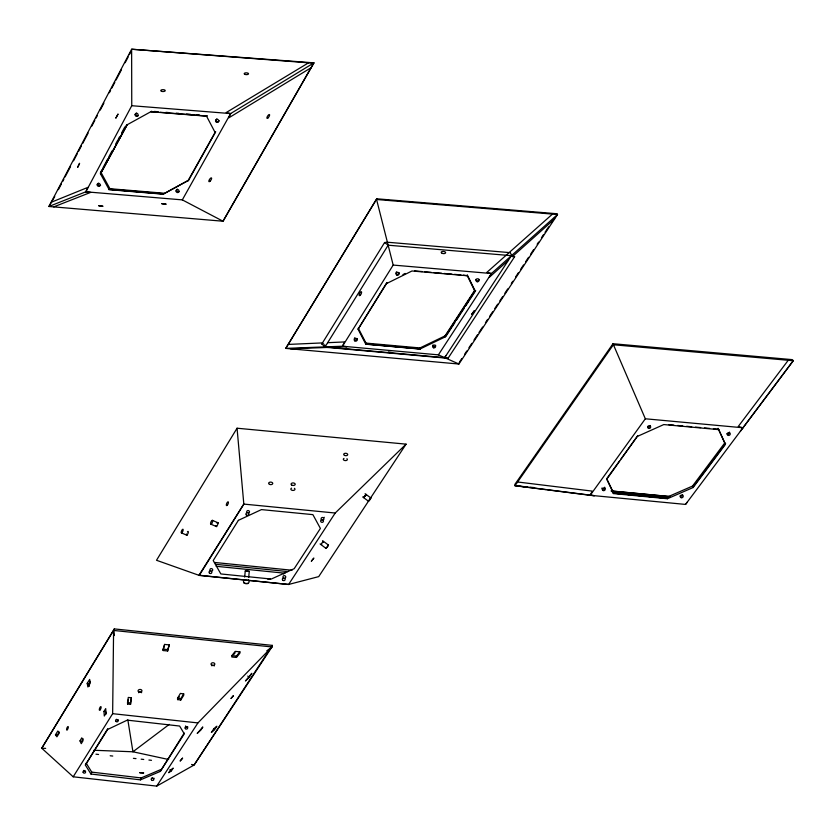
<?xml version="1.0" encoding="UTF-8"?>
<svg xmlns="http://www.w3.org/2000/svg" width="835" height="835" viewBox="0 0 835 835"><rect width="100%" height="100%" fill="white"/><g stroke="black" fill="none" stroke-linecap="round" stroke-linejoin="round"><path stroke-width="1.25" d="M73.198 776.8L112.641 713.674L113.591 630.435L114.311 628.912L272.335 645.382L271.949 646.948L194.096 765.017L156.719 786.111L73.198 776.8L41.75 748.223L114.311 628.912M445.013 336.985L474.854 291.154L467.297 275.748L411.979 270.978L386.709 283.493L386.876 282.543L358.058 329.24L365.793 344.197L419.911 349.061L445.013 336.985L445.034 335.9L474.791 290.173L467.256 274.798M231.859 655.632L231.827 657.009L236.451 657.427L239.864 653.221L239.895 651.843L235.167 651.384L231.859 655.632L236.482 656.049L239.895 651.843M236.451 657.427L236.482 656.049M419.911 349.061L419.995 347.945L445.034 335.9M248.475 579.897C251.784 585.565 240.136 584.552 244.436 579.532M244.665 577.1L245.239 571.025L247.223 571.036L249.268 571.401L248.694 577.465M322.571 540.673L328.458 545.067L327.445 546.956L325.974 548.355L320.087 543.95M365.083 493.725L370.886 497.984L369.895 499.831L368.496 501.23L362.672 496.95M127.525 702.611L128.298 697.434L131.408 697.789L130.542 704.364L127.578 704.009L127.525 702.611L130.49 702.966L130.542 704.364M127.578 704.009L128.193 699.866M130.49 702.966L131.408 697.789M365.793 344.197L366.012 343.101L358.298 328.176M376.762 198.793L285.747 348.393L458.916 364.029L557.529 214.512L557.258 213.77L376.762 198.793L285.747 348.393L342.475 346.222L438.385 354.854L458.916 364.029L458.895 362.964M163.107 649.16L164.62 644.432L169.296 644.891L167.678 650.976L163.138 650.538L163.107 649.16L167.658 649.599L169.296 644.891M163.138 650.538L164.62 644.432M107.746 728.704L85.358 765.037L90.952 774.035L140.468 779.859L160.289 771.415L184.201 733.057M140.468 779.859L141.167 777.928L160.946 769.494M313.97 62.844L223.029 221.223L48.931 206.485L131.627 49.223L313.97 62.844L230.617 113.581L228.894 117.777L311.017 67.76M90.952 774.035L91.756 772.125L86.182 763.138M54.755 196.569L48.931 206.485L85.838 191.799L87.842 187.405L51.133 202.3M290.507 348.821L346.984 346.713L342.475 346.222L344.5 341.943L327.675 342.684M612.984 343.728L645.34 418.784L590.199 495.291L685.535 504.423L793.25 360.73L792.415 359.645L612.984 343.728L514.851 484.436L514.997 485.751L590.199 495.291L592.245 491.116L517.616 481.993M58.387 189.639L61.425 183.877M62.635 181.571L63.857 179.264M65.067 176.947L70.526 166.572M73.564 160.8L77.206 153.88M78.417 151.573L81.454 145.801M82.665 143.495L88.134 133.109M91.766 126.189L94.804 120.417M96.015 118.111L97.236 115.804M100.263 110.043L103.905 103.112M109.375 92.737L110.585 90.43M111.796 88.124L114.833 82.352M116.044 80.045L121.503 69.66M125.146 62.74L128.183 56.968M129.394 54.661L130.615 52.354M85.838 191.799L131.753 105.711L131.627 49.223L313.626 63.209L223.029 221.223L182.322 199.878L85.838 191.799L90.608 192.405L53.711 206.892M100.43 172.605L102.006 169.651M103.049 167.689L107.788 158.817M108.853 156.844L112.026 150.905M115.741 143.944L117.871 139.956M118.403 138.965L119.478 136.961M121.618 132.963L124.832 126.951M100.419 173.732L127.233 124.655L100.419 173.732L109.041 189.42L163.493 193.97L188.585 180.287L215.68 131.773L215.044 132.347L206.569 116.18L150.916 111.744L157.638 112.099M100.711 173.523L126.638 125.041M187.896 180.986L215.242 132.17M182.322 199.878L230.617 113.581L226.181 112.568L308.543 62.823M342.475 346.222L393.181 265.071L376.575 199.492L557.529 214.512L491.439 273.525L489.258 277.345L508.515 260.123M445.88 355.564L444.669 357.662L325.065 346.89L321.819 343.978L384.611 242.515L387.398 242.223L510.3 252.661L512.137 256.481L514.631 256.7L448.03 358.298L326.422 347.339L325.065 346.89L324.7 344.761M323.197 542.343C324.627 539.128 319.21 546.267 321.861 544.117M177.573 699.605L177.552 698.217L180.37 693.436L183.7 693.895L183.71 695.294L180.767 700.033L177.573 699.605L179.264 696.734M79.993 740.875L81.799 737.827L83.02 740.749L81.266 743.682L79.993 740.875L81.799 741.334L83.26 738.881M156.719 786.111L197.937 722.912L271.949 646.948L113.591 630.435L41.75 748.223L45.654 748.379M237.056 428.219L156.51 560.275L199.252 575.419L288.607 584.469L318.709 576.62L406.081 444.147L237.056 428.219L243.82 504.089L199.252 575.419M55.475 734.842L57.834 731.001L59.233 733.078L56.916 736.804L55.475 734.842L57.208 735.291L59.243 732.003M87.205 683.374L89.648 679.419L90.274 683.114L87.894 686.954L87.205 683.374L88.959 683.855L89.418 686.245M88.959 683.855L90.451 681.433M103.957 711.441L105.711 708.602L105.993 713.278L104.312 716.023L103.957 711.441L105.794 711.931L105.972 714.217M325.065 346.89L388.15 245.198L511.417 255.677L514.631 256.7M180.767 700.033L180.757 698.644L183.7 693.895M358.058 329.24L386.762 283.201M85.358 765.037L107.642 729.456L127.254 720.146L179.629 726.043L184.285 733.84L160.289 771.415M445.024 336.651L474.833 290.851M445.775 336.578L451.213 328.218M451.818 327.289L454.856 322.634M456.672 319.826L460.336 314.211M460.941 313.271L463.999 308.574M465.836 305.756L469.52 300.099M470.136 299.149L475.689 290.622M335.211 513.024L288.607 584.469L198.991 575.221L243.82 504.089L335.211 513.024L406.081 444.147M438.385 354.854L491.439 273.525L486.847 272.387L552.478 214.084M171.425 770.841L173.21 768.116L170.403 770.1L168.701 772.719L171.425 770.841L170.027 769.505M511.417 255.677L444.669 357.662L448.03 358.298M272.335 645.382L194.096 765.017L191.549 764.474M459.615 361.879L461.765 358.612M464.636 354.249L466.796 350.982M468.946 347.715L471.817 343.362M473.977 340.095L477.568 334.647M478.998 332.476L482.588 327.028M485.459 322.675L487.619 319.408M489.769 316.141L492.64 311.779M494.8 308.512L497.67 304.159M499.821 300.892L502.691 296.54M504.851 293.273L507.722 288.91M511.312 283.472L512.742 281.291M515.612 276.928L518.493 272.575M520.643 269.308L523.514 264.956M525.664 261.689L528.545 257.326M530.695 254.059L533.565 249.707M537.155 244.258L538.596 242.087M541.466 237.724L543.616 234.458M545.057 232.287L548.647 226.838M551.517 222.486L554.388 218.123M249.154 677.373L251.826 673.313L245.469 680.963L249.154 677.373L247.765 676.079M619.497 461.003L606.586 478.873L613.6 493.589L667.395 498.735L693.134 487.525L725.448 444.335L718.538 429.232L713.424 428.762M621.01 458.906L637.71 435.786L606.711 479.321M365.01 496.366L365.344 495.906L364.947 496.449M606.847 478.987L613.193 492.139L666.852 497.263L692.518 486.074L724.738 442.967L718.058 428.313M692.946 487.076L725.615 443.406M740.374 431.246L793.25 360.73L613.37 344.761L514.997 485.751L527.522 486.951M788.23 360.282L738.234 426.518L742.973 427.77L645.34 418.784M685.535 504.423L687.195 502.232M233.81 654.463L235.136 652.761M163.493 193.97L188.585 180.287M512.439 256.606L554.691 218.812M206.569 116.18L207.226 115.647M109.041 189.42L109.938 188.71L164.245 193.24M169.244 724.404L132.932 751.782L93.854 750.258M266.762 650.862L271.949 646.948M79.513 163.357L77.676 167.25M77.759 167.271L79.565 163.399M244.102 583.154L245.125 583.101M126.367 125.208L151.72 111.222M249.258 571.411L245.25 571.046M402.919 274.59L405.205 273.452M637.856 436.194L663.783 424.566L718.747 429.639M321.819 343.978L323.615 343.79M288.169 344.427L322.644 342.903M131.753 105.711L230.617 113.581M154.308 111.431L158.18 111.733M165.925 112.36L168.503 112.558M176.248 113.174L178.836 113.383M186.581 113.998L190.453 114.311M196.903 114.823L199.481 115.032M160.216 112.297L206.777 116.013M109.322 189.201L163.723 193.741M108.717 189.629L113.163 189.994M114.27 190.088L153.243 193.344M154.36 193.438L162.167 194.096M393.181 265.071L491.439 273.525M414.577 270.916L422.291 271.573M424.869 271.803L431.288 272.356M433.866 272.575L441.569 273.243M444.147 273.462L451.86 274.12M454.428 274.35L460.857 274.903M463.425 275.122L467.297 275.748M366.012 343.101L419.995 347.945M365.855 343.853L419.942 348.717M365.845 344.051L420.099 348.926M590.199 495.291L594.468 495.666L580.742 493.934M668.72 424.639L673.824 425.109M677.665 425.464L682.769 425.933M686.6 426.288L691.714 426.758M695.545 427.113L700.648 427.583M704.49 427.938L709.593 428.407M611.043 490.917L669.827 496.533M611.491 491.043L669.722 496.606M611.825 491.638L668.793 497.086M612.973 493.047L666.894 498.192M613.474 493.141L667.228 498.286M530.11 487.202L534.003 487.577M214.616 562.456L292.041 570.242M215.482 564.293L287.856 571.578M216.202 566.287L284.975 573.228M112.641 713.674L197.937 722.912M95.973 754.203L98.561 754.485M110.178 755.769L112.756 756.051M133.412 758.337L136.001 758.618M141.167 759.182L143.745 759.474M148.912 760.038L151.49 760.32M91.756 772.125L141.167 777.928M519.725 486.21L546.361 489.581M547.509 489.727L579.511 493.777M177.552 698.217L180.757 698.644M246.889 583.247L248.131 583.54M270.425 579.072L267.649 579.072M168.607 759.506L132.932 751.782L127.838 719.853M181.383 532.887L187.124 535.308M212.403 520.362L218.332 522.908M210.785 524.14L216.714 526.676M368.475 501.219L370.876 497.984M328.458 545.067L325.974 548.355M384.611 242.515L388.15 245.198M101.348 173.064L109.938 188.71M724.738 442.967L725.448 444.335M692.518 486.074L693.134 487.525M666.852 497.263L667.395 498.735M613.193 492.139L613.6 493.589M113.591 630.435L114.405 635.539M474.791 290.173L474.854 291.154M167.658 649.599L167.678 650.976M283.493 577.883A1.388 1.273 14.3 0 1 283.399 575.962A1.388 1.273 14.3 0 1 285.466 576.181A1.388 1.273 14.3 0 1 285.069 578.05M321.611 519.767A1.419 1.326 11.9 0 1 323.437 521.343A1.419 1.326 11.9 0 1 321.11 522A1.419 1.326 11.9 0 1 321.611 519.767A1.419 1.326 11.9 0 1 321.694 517.71A1.419 1.326 11.9 0 1 323.844 518.358A1.419 1.326 11.9 0 1 322.675 520.121M246.941 512.554A1.409 1.315 18.9 0 1 247.473 510.665A1.409 1.315 18.9 0 1 249.425 511.469A1.409 1.315 18.9 0 1 248.433 513.16M210.389 570.743A1.388 1.273 19.8 0 1 210.524 568.771A1.388 1.273 19.8 0 1 212.581 569.397A1.388 1.273 19.8 0 1 211.61 571.119M118.267 719.927A1.326 1.159 21 0 1 116.482 719.352M138.6 692.706A1.941 1.378 -2.9 0 1 141.679 692.706M211.693 665.756A1.889 1.326 0.1 0 1 214.355 665.923M187.833 726.951A1.326 1.169 17.7 0 1 185.61 725.939M154.12 778.251A1.305 1.127 18.4 0 1 152.085 777.844M85.546 771.185A1.305 1.117 21.3 0 1 83.907 770.35M346.922 458.718A2.014 1.2 4 0 1 346.608 460.377A2.014 1.2 4 0 1 343.822 460.106A2.014 1.2 4 0 1 343.978 458.436M187.426 531.843A1.973 0.658 -67 0 1 188.313 532.25A1.973 0.658 -67 0 1 187.092 534.88A1.973 0.658 -67 0 1 186.435 533.972M283.67 574.042A1.388 1.273 14.3 0 1 284.349 573.353M324.23 517.262A1.409 1.315 11.9 0 1 323.97 517.564M216.964 523.107A2.046 0.71 -66.8 0 1 217.977 523.326A2.046 0.71 -66.8 0 1 216.86 526.029A2.046 0.71 -66.8 0 1 215.9 525.685M294.39 488.329A2.077 1.273 2.7 0 1 294.306 490.145A2.077 1.273 2.7 0 1 291.352 489.957A2.077 1.273 2.7 0 1 291.572 488.151M604.707 487.202A1.482 1.357 -12.6 0 1 603.778 489.122A1.482 1.357 -12.6 0 1 601.899 488.047M682.612 494.727A1.503 1.357 -15.9 0 1 680.139 495.98M650.162 425.485A1.513 1.399 -18.8 0 1 647.563 426.768M729.404 432.071A1.534 1.399 -21.2 0 1 726.899 433.741M138.255 115.668A1.587 1.493 66.4 0 1 136.408 113.132M219.208 120.616A1.576 1.513 71.9 0 1 216.87 121.586A1.576 1.513 71.9 0 1 216.86 118.967M179.076 191.622A1.534 1.472 59.1 0 1 177.051 191.184A1.534 1.472 59.1 0 1 177.312 189.117M100.597 185.307A1.545 1.451 57.6 0 1 98.321 183.293M357.401 338.561A1.472 1.44 8.9 0 1 355.491 340.033A1.472 1.44 8.9 0 1 354.781 337.747M435.63 345.262A1.493 1.44 -8.3 0 1 434.116 346.765A1.493 1.44 -8.3 0 1 432.666 345.231M399.151 272.69A1.503 1.482 -13.6 0 1 397.157 274.245A1.503 1.482 -13.6 0 1 396.573 271.803M478.977 279.328A1.524 1.482 -25.6 0 1 477.401 280.8A1.524 1.482 -25.6 0 1 475.94 279.297M117.975 114.186L115.908 118.017L117.975 114.186M98.801 205.775L103.018 206.266L98.822 205.754M311.392 561.193L313.866 558.062L311.403 561.12M471.733 314.304L474.301 310.787L471.733 314.263M363.622 497.545L366.043 494.424L363.622 497.545M161.823 203.73L166.186 204.189L161.844 203.698M143.599 772.928L139.821 772.73L143.599 772.928M366.054 494.602L365.563 495.562L366.033 494.664M231.086 698.404L233.372 695.701L231.086 698.404M180.214 760.915L182.562 758.19L180.214 760.915M238.382 520.341L213.207 560.546L220.847 573.948L271.271 579.052L294.191 568.687L320.4 528.419L312.895 514.642L261.438 509.601L238.382 520.341M202.728 727.139L200.849 730.072L197.196 733.422L202.728 727.139M213.906 728.621L211.37 732.452L214.271 730.145L216.87 726.21L213.906 728.621M388.244 352.255L392.492 352.673L388.306 352.245M115.731 721.169A1.326 1.159 21 0 0 117.986 721.356A1.326 1.159 21 0 0 116.858 719.499A1.326 1.159 21 0 0 115.731 721.169M211.829 665.151A1.9 1.326 0.1 0 0 214.814 664.19A1.9 1.326 0.1 0 0 212.132 662.865A1.9 1.326 0.1 0 0 211.829 665.151M151.417 779.775A1.305 1.127 18.4 0 0 153.661 779.963A1.305 1.127 18.4 0 0 152.554 778.147A1.305 1.127 18.4 0 0 151.417 779.775M185.37 728.652A1.326 1.169 17.7 0 0 187.583 728.297A1.326 1.169 17.7 0 0 185.996 726.721A1.326 1.169 17.7 0 0 185.37 728.652M83.229 772.542A1.305 1.127 21.3 0 0 85.452 772.584A1.305 1.127 21.3 0 0 84.178 770.841A1.305 1.127 21.3 0 0 83.229 772.542M138.777 691.933A1.952 1.378 -2.9 0 0 141.929 691.004A1.952 1.378 -2.9 0 0 139.32 689.553A1.952 1.378 -2.9 0 0 138.777 691.933M67.437 729.602A1.879 0.585 -69.5 0 0 68.188 726.607A1.879 0.585 -69.5 0 0 66.706 728.725A1.879 0.585 -69.5 0 0 67.437 729.602M100.283 709.698A1.952 0.626 -69.3 0 0 100.962 706.65A1.952 0.626 -69.3 0 0 99.396 708.978A1.952 0.626 -69.3 0 0 100.283 709.698M269.611 484.415A2.067 1.263 2.1 0 0 272.753 483.444A2.067 1.263 2.1 0 0 269.705 482.233A2.067 1.263 2.1 0 0 269.611 484.415M227.485 504.966A2.056 0.72 -66.5 0 0 228.216 501.845A2.056 0.72 -66.5 0 0 226.41 504.319A2.056 0.72 -66.5 0 0 227.485 504.966M182.28 532.26A1.973 0.658 -67 0 0 182.969 529.275A1.973 0.658 -67 0 0 181.289 531.718A1.973 0.658 -67 0 0 182.28 532.26M344.563 455.419A2.014 1.2 4 0 0 347.704 454.658A2.014 1.2 4 0 0 344.813 453.363A2.014 1.2 4 0 0 344.563 455.419M246.262 514.861A1.419 1.315 18.9 0 0 248.663 514.611A1.419 1.315 18.9 0 0 247.139 512.753A1.419 1.315 18.9 0 0 246.262 514.861M209.366 572.977A1.388 1.273 19.8 0 0 211.725 572.779A1.388 1.273 19.8 0 0 210.253 570.952A1.388 1.273 19.8 0 0 209.366 572.977M282.783 580.231A1.399 1.284 14.4 0 0 285.1 579.699A1.399 1.284 14.4 0 0 283.368 578.081A1.399 1.284 14.4 0 0 282.783 580.231M211.673 523.555A2.056 0.71 -66.8 0 0 212.455 520.393A2.056 0.71 -66.8 0 0 210.66 522.804A2.056 0.71 -66.8 0 0 211.673 523.555M291.947 485.208A2.077 1.273 2.7 0 0 295.204 484.373A2.077 1.273 2.7 0 0 292.26 483.027A2.077 1.273 2.7 0 0 291.947 485.208M603.183 490.552A1.482 1.367 -12.6 0 0 605.218 489.049A1.482 1.367 -12.6 0 0 602.86 488.214A1.482 1.367 -12.6 0 0 603.183 490.552M681.214 497.702A1.503 1.357 -15.9 0 0 683.187 496.063A1.503 1.357 -15.9 0 0 680.744 495.385A1.503 1.357 -15.9 0 0 681.214 497.702M648.774 428.449A1.524 1.399 -18.8 0 0 650.642 426.664A1.524 1.399 -18.8 0 0 648.127 426.111A1.524 1.399 -18.8 0 0 648.774 428.449M728.381 435.432A1.545 1.399 -21.1 0 0 730.176 433.522A1.545 1.399 -21.1 0 0 727.598 433.135A1.545 1.399 -21.1 0 0 728.381 435.432M135.113 114.52A1.587 1.493 66.3 0 0 137.138 116.326A1.587 1.493 66.3 0 0 137.566 113.664A1.587 1.493 66.3 0 0 135.113 114.52M215.587 120.47A1.587 1.524 71.8 0 0 217.559 122.348A1.587 1.524 71.8 0 0 218.102 119.687A1.587 1.524 71.8 0 0 215.587 120.47M176.039 190.944A1.545 1.472 59 0 0 178.241 192.415A1.545 1.472 59 0 0 178.325 189.785A1.545 1.472 59 0 0 176.039 190.944M97.184 184.796A1.545 1.451 57.5 0 0 99.438 186.184A1.545 1.451 57.5 0 0 99.375 183.543A1.545 1.451 57.5 0 0 97.184 184.796M161.771 91.38A2.244 0.939 0.4 0 0 165.236 90.66A2.244 0.939 0.4 0 0 161.98 89.752A2.244 0.939 0.4 0 0 161.771 91.38M210.034 181.205A2.244 0.772 -56.4 0 0 211.526 177.959A2.244 0.772 -56.4 0 0 209.126 180.151A2.244 0.772 -56.4 0 0 210.034 181.205M268.171 117.756A2.223 0.741 -57.5 0 0 269.465 114.572A2.223 0.741 -57.5 0 0 267.127 116.983A2.223 0.741 -57.5 0 0 268.171 117.756M245.166 74.451A2.181 0.898 1.6 0 0 248.538 73.835A2.181 0.898 1.6 0 0 245.386 72.906A2.181 0.898 1.6 0 0 245.166 74.451M354.677 340.805A1.482 1.44 9 0 0 357.119 340.085A1.482 1.44 9 0 0 355.24 338.373A1.482 1.44 9 0 0 354.677 340.805M433.542 347.777A1.493 1.44 -8.2 0 0 435.578 346.222A1.493 1.44 -8.2 0 0 433.188 345.293A1.493 1.44 -8.2 0 0 433.542 347.777M397.032 275.185A1.513 1.493 -13.2 0 0 398.994 273.462A1.513 1.493 -13.2 0 0 396.521 272.659A1.513 1.493 -13.2 0 0 397.032 275.185M477.265 281.739A1.534 1.482 -25.4 0 0 478.956 279.715A1.534 1.482 -25.4 0 0 476.357 279.328A1.534 1.482 -25.4 0 0 477.265 281.739M360.48 294.985A2.213 0.804 -63 0 0 361.367 291.718A2.213 0.804 -63 0 0 359.248 294.348A2.213 0.804 -63 0 0 360.48 294.985M442.206 253.349A2.223 1.085 5.1 0 0 445.629 252.734A2.223 1.085 5.1 0 0 442.446 251.471A2.223 1.085 5.1 0 0 442.206 253.349"/></g></svg>
